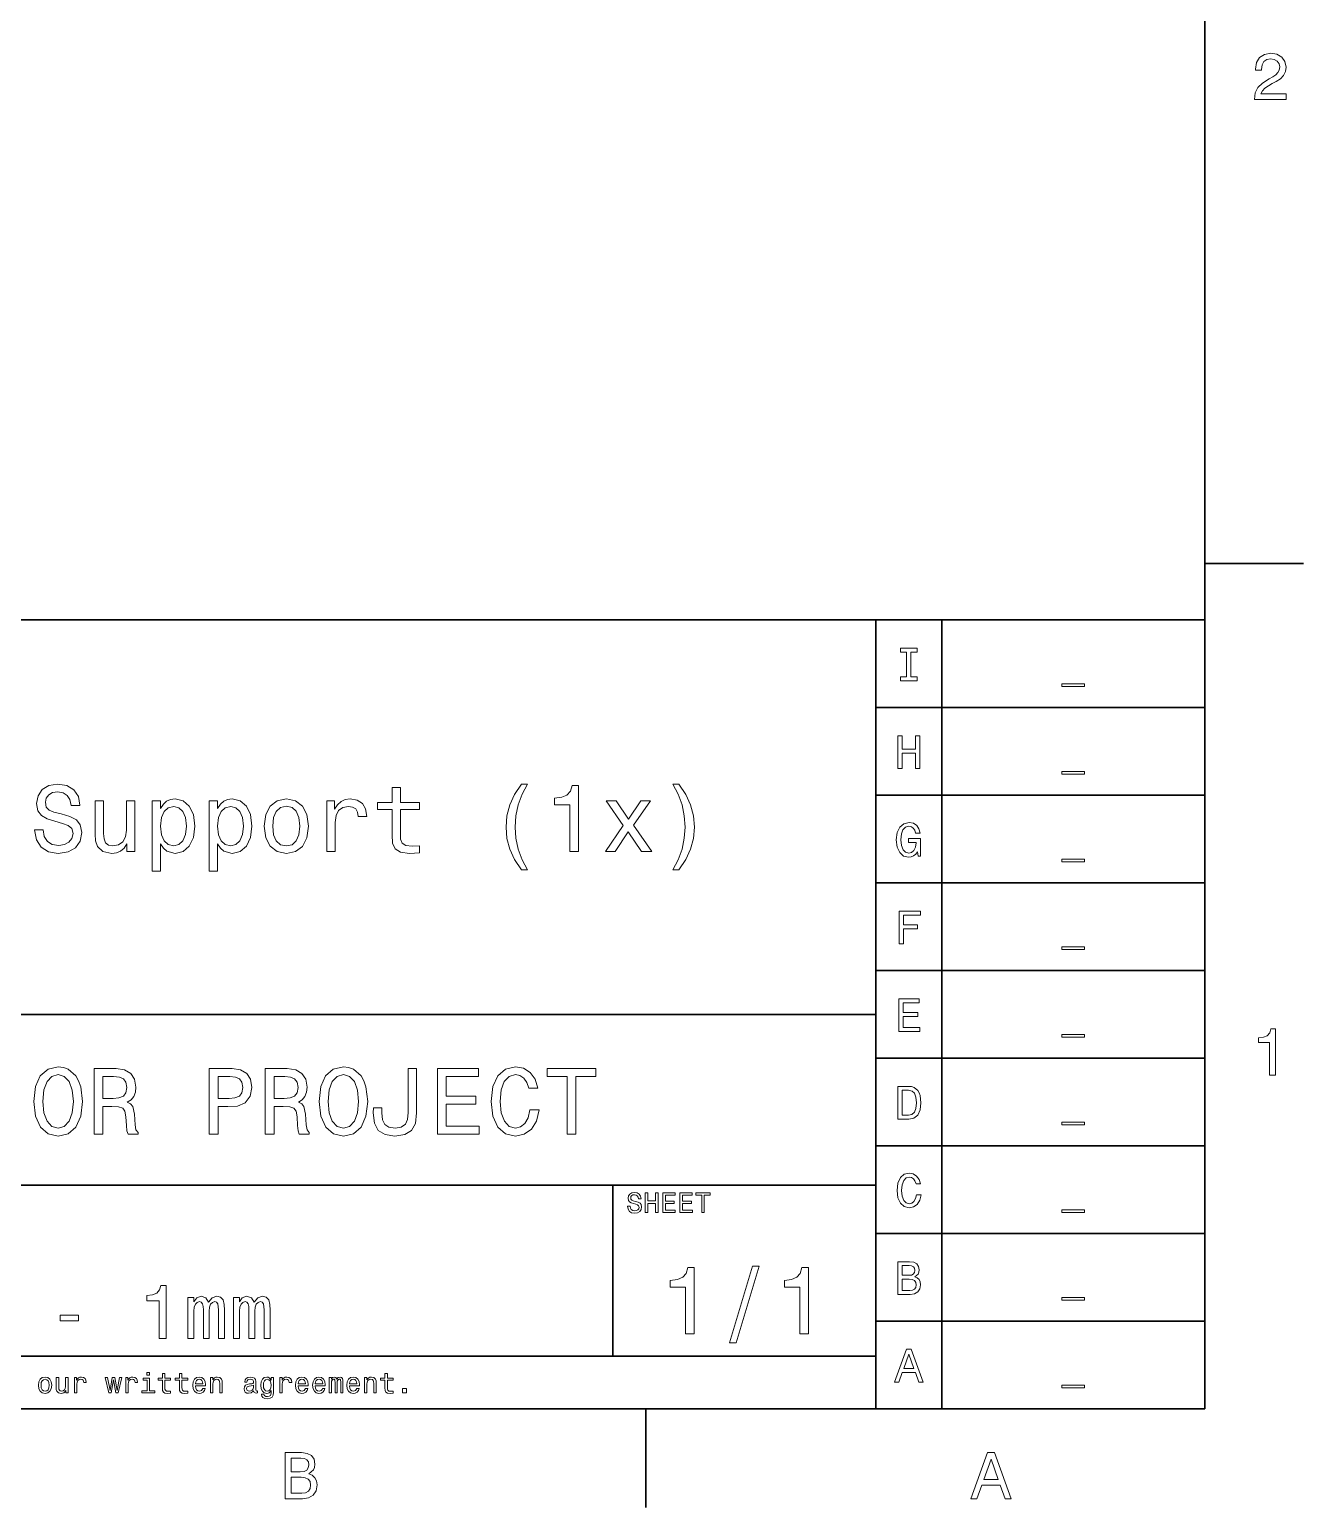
# Model space of a CAD drawing. Extents: x 0 to 420, y 0 to 297.
# Drawn here: x 320.7 to 417.5, y 2.5 to 114.9 of the extents above; entities that cross this region are included whole.
import ezdxf

# ---------------------------------------------------------------- set-up
doc = ezdxf.new("R2010")
doc.units = 0

msp = doc.modelspace()

# ---------------------------------------------------------------- linework, layer by layer
at = {"color": 7, "lineweight": 35}
for p, q in [((410, 10), (410, 287)), ((220, 70), (410, 70)), ((385, 10), (385, 70)), ((390, 10), (390, 70)), ((410, 70), (410, 10)), ((385, 63.333332), (410, 63.333332)), ((385, 56.666668), (410, 56.666668)), ((385, 50), (410, 50)), ((385, 43.333332), (410, 43.333332)), ((220, 40), (385, 40)), ((385, 36.666668), (410, 36.666668)), ((385, 30), (410, 30)), ((220, 27), (385, 27)), ((385, 23.333334), (410, 23.333334)), ((385, 16.666666), (410, 16.666666)), ((220, 14), (385, 14)), ((10, 10), (410, 10)), ((220, 10), (410, 10))]:
    msp.add_line(p, q, dxfattribs=at)
at = {"color": 7, "lineweight": 35, "ltscale": 0.1875}
for p, q in [((410, 74.300003), (417.5, 74.300003)), ((367.5, 10), (367.5, 2.5))]:
    msp.add_line(p, q, dxfattribs=at)
at = {"color": 7, "lineweight": 35, "ltscale": 0.325}
msp.add_line((365, 14), (365, 27), dxfattribs=at)
at = {"color": 7, "lineweight": 13}
for points in [[(413.76947, 109.566788), (416.175079, 109.566788), (416.175079, 110.000504), (414.273773, 110.000504), (414.3797, 110.237534), (414.561249, 110.434219), (415.121033, 110.79229), (415.418579, 110.943588), (415.751434, 111.160446), (415.988464, 111.412613), (416.124634, 111.710159), (416.175079, 112.048058), (416.089355, 112.471687), (415.852325, 112.804543), (415.489197, 113.016357), (415.020172, 113.092003), (414.536041, 113.006271), (414.167877, 112.769234), (413.930847, 112.390999), (413.850159, 111.891716), (413.850159, 111.821114), (414.309082, 111.821114), (414.309082, 111.861458), (414.354462, 112.204399), (414.490631, 112.456558), (414.707489, 112.617943), (414.994965, 112.673416), (415.287476, 112.622986), (415.504333, 112.496902), (415.645538, 112.300217), (415.695984, 112.053101), (415.660675, 111.821114), (415.56485, 111.624428), (415.403473, 111.452957), (415.181549, 111.301659), (414.884003, 111.140274), (414.389771, 110.827591), (414.041779, 110.494743), (413.835022, 110.091286), (413.76947, 109.581917)], [(387.33429, 65.659821), (386.873199, 65.659821), (386.873199, 65.357224), (388.126801, 65.357224), (388.126801, 65.659821), (387.66571, 65.659821), (387.66571, 67.554626), (388.126801, 67.554626), (388.126801, 67.857224), (386.873199, 67.857224), (386.873199, 67.554626), (387.33429, 67.554626)], [(399.132568, 65.140724), (399.132568, 64.938995), (400.867432, 64.938995), (400.867432, 65.140724)], [(386.664276, 58.690563), (386.999298, 58.690563), (386.999298, 59.864914), (388.000732, 59.864914), (388.000732, 58.690563), (388.332123, 58.690563), (388.332123, 61.190563), (388.000732, 61.190563), (388.000732, 60.171112), (386.999298, 60.171112), (386.999298, 61.190563), (386.664276, 61.190563)], [(399.132568, 58.474064), (399.132568, 58.272335), (400.867432, 58.272335), (400.867432, 58.474064)], [(321.693085, 54.030979), (321.037476, 54.030979), (321.18158, 53.267288), (321.541809, 52.70533), (322.096558, 52.366714), (322.845825, 52.244236), (323.587921, 52.359509), (324.14267, 52.67651), (324.495697, 53.17363), (324.625366, 53.82925), (324.517303, 54.420029), (324.214722, 54.801872), (323.724792, 55.054031), (323.069183, 55.241352), (322.507202, 55.378242), (322.139771, 55.536743), (321.930847, 55.767288), (321.865997, 56.127522), (321.930847, 56.451729), (322.118164, 56.696686), (322.406342, 56.862389), (322.802612, 56.920029), (323.206055, 56.84798), (323.523071, 56.653458), (323.731995, 56.32925), (323.832855, 55.889767), (324.488495, 55.889767), (324.488495, 55.904179), (324.373199, 56.581409), (324.034607, 57.085732), (323.501465, 57.402737), (322.781006, 57.510807), (322.132568, 57.402737), (321.628265, 57.100143), (321.304047, 56.631844), (321.188782, 56.026657), (321.28244, 55.486309), (321.556213, 55.118874), (321.988495, 54.873917), (322.579254, 54.6866), (323.162842, 54.520893), (323.602325, 54.362389), (323.868896, 54.131844), (323.962555, 53.757202), (323.876099, 53.375359), (323.65274, 53.087173), (323.314148, 52.907059), (322.874664, 52.849422), (322.384735, 52.928673), (322.010101, 53.159222), (321.772339, 53.533859)], [(358.054779, 50.990631), (358.508667, 50.990631), (358.097992, 51.754322), (357.809814, 52.554031), (357.6297, 53.396973), (357.572052, 54.247116), (357.6297, 55.09726), (357.809814, 55.932995), (358.097992, 56.739914), (358.508667, 57.503601), (358.054779, 57.503601), (357.528839, 56.711094), (357.161407, 55.925793), (356.945251, 55.104465), (356.880432, 54.247116), (356.945251, 53.382565), (357.161407, 52.568443), (357.528839, 51.783138)], [(361.736328, 52.381123), (362.391937, 52.381123), (362.391937, 57.417145), (361.902039, 57.417145), (361.772339, 56.977665), (361.51297, 56.682274), (361.11673, 56.509365), (360.569183, 56.451729), (360.569183, 55.940201), (361.736328, 55.940201)], [(370.021606, 50.990631), (370.540344, 51.783138), (370.907776, 52.568443), (371.123932, 53.382565), (371.195984, 54.247116), (371.123932, 55.104465), (370.907776, 55.925793), (370.540344, 56.711094), (370.021606, 57.503601), (369.567749, 57.503601), (369.971191, 56.739914), (370.259369, 55.932995), (370.432281, 55.09726), (370.497131, 54.247116), (370.432281, 53.396973), (370.259369, 52.554031), (369.963989, 51.754322), (369.567749, 50.990631)], [(328.659973, 56.25), (328.02594, 56.25), (328.02594, 54.016571), (327.953918, 53.497837), (327.744965, 53.123196), (327.420776, 52.892651), (326.995697, 52.820602), (326.657074, 52.878242), (326.440948, 53.051151), (326.318451, 53.346542), (326.289642, 53.764408), (326.289642, 56.25), (325.65564, 56.25), (325.65564, 53.706772), (325.677246, 53.195244), (325.814148, 52.770172), (326.231995, 52.381123), (326.902039, 52.244236), (327.262268, 52.294666), (327.572052, 52.424351), (327.838623, 52.647694), (328.054779, 52.971901), (328.054779, 52.381123), (328.659973, 52.381123)], [(330.612396, 55.652016), (330.612396, 56.25), (329.978394, 56.25), (329.978394, 50.882565), (330.612396, 50.882565), (330.612396, 52.971901), (330.835754, 52.633286), (331.087921, 52.409943), (331.721924, 52.244236), (332.327118, 52.381123), (332.802612, 52.791786), (333.112396, 53.440201), (333.227692, 54.319164), (333.112396, 55.190922), (332.802612, 55.839336), (332.327118, 56.242794), (331.721924, 56.386887), (331.376099, 56.343658), (331.080719, 56.206772), (330.828552, 55.976223)], [(334.949585, 55.652016), (334.949585, 56.25), (334.315582, 56.25), (334.315582, 50.882565), (334.949585, 50.882565), (334.949585, 52.971901), (335.172913, 52.633286), (335.425079, 52.409943), (336.059082, 52.244236), (336.664276, 52.381123), (337.139771, 52.791786), (337.449585, 53.440201), (337.56485, 54.319164), (337.449585, 55.190922), (337.139771, 55.839336), (336.664276, 56.242794), (336.059082, 56.386887), (335.713287, 56.343658), (335.417877, 56.206772), (335.16571, 55.976223)], [(338.501465, 54.311958), (338.61673, 53.432995), (338.948151, 52.78458), (339.474091, 52.381123), (340.180145, 52.244236), (340.878967, 52.381123), (341.404907, 52.777374), (341.736328, 53.425793), (341.858826, 54.311958), (341.736328, 55.190922), (341.404907, 55.846542), (340.878967, 56.242794), (340.180145, 56.386887), (339.474091, 56.242794), (338.948151, 55.839336), (338.61673, 55.190922)], [(343.263702, 52.381123), (343.897705, 52.381123), (343.897705, 54.592937), (343.962555, 55.12608), (344.157074, 55.507923), (344.474091, 55.738472), (344.89917, 55.817722), (345.216156, 55.767288), (345.453918, 55.623199), (345.598022, 55.378242), (345.648438, 55.046829), (346.289642, 55.046829), (346.203186, 55.630402), (345.965454, 56.048271), (345.569183, 56.30043), (345.028839, 56.386887), (344.661407, 56.32925), (344.344391, 56.185158), (344.063416, 55.940201), (343.840088, 55.608788), (343.840088, 56.25), (343.263702, 56.25)], [(348.213257, 55.579971), (348.213257, 53.64193), (348.2565, 53.015129), (348.458221, 52.582851), (348.861694, 52.330688), (349.546143, 52.244236), (350.29541, 52.280258), (350.29541, 52.827808), (349.747864, 52.78458), (349.250732, 52.842216), (348.984161, 53.022331), (348.868896, 53.324928), (348.84729, 53.75), (348.84729, 55.579971), (350.29541, 55.579971), (350.29541, 56.120316), (348.84729, 56.120316), (348.84729, 57.251438), (348.213257, 57.251438), (348.213257, 56.120316), (347.118164, 56.120316), (347.118164, 55.579971)], [(365.172913, 52.381123), (366.167175, 53.886887), (367.190216, 52.381123), (367.953918, 52.381123), (366.570618, 54.376801), (367.874634, 56.25), (367.139771, 56.25), (366.195984, 54.8451), (365.252167, 56.25), (364.502899, 56.25), (365.785309, 54.369595), (364.430847, 52.381123)], [(331.613861, 52.8134), (331.188782, 52.907059), (330.878967, 53.195244), (330.684448, 53.663544), (330.619629, 54.319164), (330.684448, 54.967579), (330.878967, 55.435879), (331.188782, 55.716858), (331.613861, 55.817722), (332.002899, 55.716858), (332.312683, 55.428673), (332.507233, 54.960373), (332.579254, 54.319164), (332.507233, 53.67075), (332.312683, 53.195244), (332.002899, 52.907059)], [(335.951019, 52.8134), (335.52594, 52.907059), (335.216156, 53.195244), (335.021637, 53.663544), (334.956787, 54.319164), (335.021637, 54.967579), (335.216156, 55.435879), (335.52594, 55.716858), (335.951019, 55.817722), (336.340088, 55.716858), (336.649872, 55.428673), (336.844391, 54.960373), (336.916443, 54.319164), (336.844391, 53.67075), (336.649872, 53.195244), (336.340088, 52.907059)], [(339.149872, 54.319164), (339.214722, 54.967579), (339.416443, 55.435879), (339.740662, 55.72406), (340.180145, 55.824928), (340.612427, 55.72406), (340.936615, 55.443081), (341.138336, 54.967579), (341.210388, 54.319164), (341.138336, 53.663544), (340.936615, 53.188038), (340.612427, 52.899853), (340.180145, 52.806194), (339.740662, 52.899853), (339.416443, 53.188038), (339.214722, 53.663544)], [(388.159241, 52.35891), (388.220459, 52.023895), (388.400574, 52.023895), (388.400574, 53.37476), (387.489197, 53.37476), (387.489197, 53.068565), (388.051147, 53.068565), (388.051147, 53.046951), (388.007935, 52.715538), (387.89267, 52.470581), (387.716156, 52.315681), (387.496399, 52.265251), (387.251434, 52.33009), (387.060516, 52.524616), (386.938049, 52.845222), (386.894806, 53.284702), (386.934448, 53.720581), (387.056915, 54.041187), (387.251434, 54.23571), (387.514404, 54.304153), (387.694519, 54.268131), (387.842224, 54.167267), (387.950287, 53.997959), (388.011536, 53.771015), (388.368164, 53.771015), (388.274506, 54.116837), (388.097992, 54.376202), (387.849426, 54.534702), (387.536041, 54.592339), (387.125366, 54.502281), (386.815552, 54.239311), (386.617432, 53.825047), (386.548981, 53.273895), (386.617432, 52.719139), (386.815552, 52.304874), (387.107361, 52.041908), (387.474792, 51.955452), (387.680115, 51.984268), (387.863831, 52.056316), (388.022339, 52.182396)], [(399.132568, 51.807396), (399.132568, 51.605667), (400.867432, 51.605667), (400.867432, 51.807396)], [(386.761536, 45.357231), (387.096558, 45.357231), (387.096558, 46.506367), (388.148407, 46.506367), (388.148407, 46.805359), (387.096558, 46.805359), (387.096558, 47.554638), (388.389771, 47.554638), (388.389771, 47.857231), (386.761536, 47.857231)], [(399.132568, 45.140732), (399.132568, 44.939003), (400.867432, 44.939003), (400.867432, 45.140732)], [(386.74353, 38.690563), (388.328522, 38.690563), (388.328522, 38.993156), (387.074921, 38.993156), (387.074921, 39.839699), (388.19165, 39.839699), (388.19165, 40.138691), (387.074921, 40.138691), (387.074921, 40.88797), (388.299713, 40.88797), (388.299713, 41.190563), (386.74353, 41.190563)], [(399.132568, 38.474064), (399.132568, 38.272335), (400.867432, 38.272335), (400.867432, 38.474064)], [(414.909241, 35.366787), (415.368164, 35.366787), (415.368164, 38.892002), (415.025208, 38.892002), (414.934448, 38.584366), (414.752899, 38.377594), (414.475525, 38.256557), (414.092224, 38.216209), (414.092224, 37.858143), (414.909241, 37.858143)], [(320.979828, 33.381126), (321.109528, 32.257206), (321.484161, 31.428675), (322.067719, 30.917147), (322.831421, 30.744236), (323.587891, 30.917147), (324.17868, 31.428675), (324.546112, 32.257206), (324.683014, 33.381126), (324.546112, 34.497841), (324.387604, 34.951729), (324.17868, 35.32637), (323.587891, 35.837898), (323.227661, 35.967579), (322.831421, 36.018013), (322.060516, 35.837898), (321.476959, 35.333572), (321.109528, 34.505043)], [(342.66571, 33.381126), (342.79541, 32.257206), (343.170044, 31.428675), (343.753601, 30.917147), (344.517303, 30.744236), (345.273804, 30.917147), (345.864563, 31.428675), (346.231995, 32.257206), (346.368896, 33.381126), (346.231995, 34.497841), (346.073486, 34.951729), (345.864563, 35.32637), (345.273804, 35.837898), (344.913574, 35.967579), (344.517303, 36.018013), (343.746399, 35.837898), (343.162842, 35.333572), (342.79541, 34.505043)], [(358.695984, 32.739914), (358.55188, 32.134727), (358.314148, 31.70245), (357.982727, 31.435879), (357.593689, 31.349424), (357.125366, 31.479107), (356.757935, 31.868156), (356.513, 32.502163), (356.433716, 33.381126), (356.513, 34.252884), (356.750732, 34.894093), (357.118164, 35.283142), (357.593689, 35.420029), (357.939514, 35.347984), (358.234894, 35.146255), (358.465424, 34.822048), (358.623932, 34.375362), (359.30838, 34.375362), (359.092224, 35.059799), (358.71759, 35.578529), (358.206055, 35.902737), (357.593689, 36.018013), (356.829987, 35.837898), (356.246399, 35.333572), (355.871765, 34.505043), (355.742096, 33.381126), (355.871765, 32.257206), (356.246399, 31.428675), (356.829987, 30.917147), (357.593689, 30.744236), (358.263702, 30.881124), (358.804047, 31.262968), (359.185883, 31.889771), (359.387634, 32.739914)], [(321.671478, 33.381126), (321.750732, 34.252884), (321.988464, 34.894093), (322.355927, 35.283142), (322.831421, 35.420029), (323.299713, 35.283142), (323.667145, 34.886887), (323.904907, 34.245678), (323.991364, 33.381126), (323.904907, 32.509365), (323.667145, 31.868156), (323.299713, 31.479107), (322.831421, 31.349424), (322.355927, 31.479107), (321.988464, 31.868156), (321.750732, 32.502163)], [(325.561951, 30.881124), (326.231995, 30.881124), (326.231995, 32.992077), (326.916443, 32.992077), (327.420746, 32.970463), (327.737762, 32.869598), (327.910675, 32.631844), (327.982727, 32.206772), (328.018738, 31.558357), (328.061951, 31.133286), (328.148438, 30.881124), (328.904907, 30.881124), (328.904907, 31.018013), (328.739197, 31.219742), (328.68158, 31.594381), (328.631134, 32.401299), (328.508667, 32.999279), (328.342957, 33.1866), (328.083588, 33.323486), (328.371765, 33.503601), (328.573486, 33.755764), (328.703186, 34.072765), (328.746399, 34.454613), (328.645538, 35.059799), (328.357361, 35.513687), (327.881836, 35.787464), (327.233429, 35.881126), (325.561951, 35.881126)], [(327.046112, 35.268734), (327.485596, 35.225506), (327.79541, 35.088615), (327.989929, 34.836456), (328.054749, 34.440201), (327.982727, 34.022335), (327.788208, 33.770172), (327.456787, 33.640491), (327.002899, 33.604469), (326.231995, 33.604469), (326.231995, 35.268734)], [(334.322784, 30.881124), (334.985596, 30.881124), (334.985596, 32.992077), (335.720459, 32.992077), (336.462555, 33.028099), (337.053314, 33.280258), (337.435181, 33.770172), (337.56485, 34.440201), (337.463989, 35.059799), (337.175812, 35.513687), (336.700287, 35.787464), (336.05188, 35.881126), (334.322784, 35.881126)], [(335.871765, 35.268734), (336.304047, 35.225506), (336.621033, 35.088615), (336.80838, 34.836456), (336.873199, 34.440201), (336.801147, 34.022335), (336.606628, 33.770172), (336.275238, 33.640491), (335.82135, 33.604469), (334.985596, 33.604469), (334.985596, 35.268734)], [(338.573486, 30.881124), (339.24353, 30.881124), (339.24353, 32.992077), (339.927979, 32.992077), (340.432281, 32.970463), (340.749298, 32.869598), (340.922211, 32.631844), (340.994263, 32.206772), (341.030273, 31.558357), (341.073486, 31.133286), (341.159943, 30.881124), (341.916443, 30.881124), (341.916443, 31.018013), (341.750732, 31.219742), (341.693085, 31.594381), (341.64267, 32.401299), (341.520172, 32.999279), (341.354492, 33.1866), (341.095123, 33.323486), (341.383301, 33.503601), (341.585022, 33.755764), (341.714722, 34.072765), (341.757935, 34.454613), (341.657074, 35.059799), (341.368896, 35.513687), (340.893372, 35.787464), (340.244965, 35.881126), (338.573486, 35.881126)], [(340.057648, 35.268734), (340.497131, 35.225506), (340.806915, 35.088615), (341.001465, 34.836456), (341.066284, 34.440201), (340.994263, 34.022335), (340.799713, 33.770172), (340.468323, 33.640491), (340.014404, 33.604469), (339.24353, 33.604469), (339.24353, 35.268734)], [(343.357361, 33.381126), (343.436615, 34.252884), (343.674377, 34.894093), (344.041809, 35.283142), (344.517303, 35.420029), (344.985596, 35.283142), (345.353027, 34.886887), (345.59079, 34.245678), (345.677246, 33.381126), (345.59079, 32.509365), (345.353027, 31.868156), (344.985596, 31.479107), (344.517303, 31.349424), (344.041809, 31.479107), (343.674377, 31.868156), (343.436615, 32.502163)], [(349.430847, 32.538185), (349.380432, 32.005043), (349.229126, 31.637609), (348.919312, 31.414267), (348.443817, 31.349424), (347.975525, 31.414267), (347.66571, 31.623199), (347.485596, 31.990635), (347.435181, 32.523777), (347.449585, 32.884007), (346.801178, 32.884007), (346.786743, 32.516571), (346.87323, 31.71686), (347.16861, 31.162104), (347.680115, 30.852306), (348.436615, 30.744236), (349.185883, 30.852306), (349.697418, 31.162104), (349.992798, 31.709654), (350.086487, 32.509365), (350.086487, 35.881126), (349.430847, 35.881126)], [(351.67868, 30.881124), (354.848724, 30.881124), (354.848724, 31.486311), (352.341522, 31.486311), (352.341522, 33.179394), (354.574951, 33.179394), (354.574951, 33.777378), (352.341522, 33.777378), (352.341522, 35.275936), (354.791077, 35.275936), (354.791077, 35.881126), (351.67868, 35.881126)], [(361.534607, 30.881124), (362.197418, 30.881124), (362.197418, 35.275936), (363.710388, 35.275936), (363.710388, 35.881126), (360.014404, 35.881126), (360.014404, 35.275936), (361.534607, 35.275936)], [(387.496399, 34.523895), (386.664276, 34.523895), (386.664276, 32.023895), (387.496399, 32.023895), (387.889038, 32.103146), (388.180847, 32.344501), (388.360962, 32.737152), (388.425812, 33.273895), (388.368164, 33.821445), (388.296112, 34.037582), (388.195251, 34.210495), (387.903473, 34.444645), (387.712555, 34.502281)], [(387.471191, 34.224903), (387.744965, 34.170868), (387.932281, 34.005165), (388.043945, 33.709774), (388.079987, 33.273895), (388.040344, 32.852425), (387.92868, 32.557037), (387.737762, 32.380524), (387.471191, 32.322887), (386.999298, 32.322887), (386.999298, 34.224903)], [(399.132568, 31.807396), (399.132568, 31.605667), (400.867432, 31.605667), (400.867432, 31.807396)], [(388.083588, 26.286623), (388.011536, 25.984028), (387.89267, 25.767891), (387.726959, 25.634605), (387.53244, 25.591377), (387.298279, 25.656219), (387.114563, 25.850742), (386.992065, 26.167746), (386.952454, 26.607227), (386.992065, 27.043106), (387.110962, 27.363712), (387.294678, 27.558235), (387.53244, 27.62668), (387.705322, 27.590656), (387.853027, 27.489792), (387.968292, 27.327688), (388.047546, 27.104345), (388.389771, 27.104345), (388.281708, 27.446564), (388.094391, 27.705931), (387.838623, 27.868034), (387.53244, 27.925671), (387.150574, 27.835613), (386.858795, 27.583452), (386.671478, 27.169188), (386.606628, 26.607227), (386.671478, 26.045267), (386.858795, 25.631002), (387.150574, 25.375238), (387.53244, 25.288784), (387.867432, 25.357227), (388.137604, 25.548149), (388.328522, 25.861549), (388.429413, 26.286623)], [(366.309082, 25.413544), (366.112396, 25.413544), (366.155609, 25.184437), (366.263702, 25.015848), (366.430115, 24.914265), (366.654907, 24.87752), (366.877533, 24.912102), (367.043945, 25.007204), (367.149841, 25.15634), (367.188751, 25.353025), (367.156342, 25.530258), (367.065552, 25.644812), (366.918579, 25.720461), (366.721893, 25.776655), (366.553314, 25.817722), (366.443085, 25.865273), (366.380402, 25.934437), (366.360962, 26.042505), (366.380402, 26.139769), (366.436584, 26.213255), (366.523041, 26.262968), (366.641937, 26.280258), (366.76297, 26.258644), (366.858063, 26.200287), (366.920746, 26.103025), (366.951019, 25.97118), (367.147705, 25.97118), (367.147705, 25.975504), (367.113098, 26.178673), (367.011536, 26.329969), (366.851593, 26.425072), (366.635437, 26.457491), (366.440918, 26.425072), (366.289612, 26.334293), (366.192352, 26.193804), (366.157776, 26.012247), (366.185883, 25.850143), (366.268005, 25.739912), (366.397705, 25.666426), (366.574921, 25.610229), (366.75, 25.560518), (366.881836, 25.512968), (366.961823, 25.443804), (366.989899, 25.331411), (366.963989, 25.216858), (366.896973, 25.130402), (366.79538, 25.076368), (366.663544, 25.059076), (366.516571, 25.082851), (366.404175, 25.152016), (366.332855, 25.264408)], [(367.450287, 24.918587), (367.651306, 24.918587), (367.651306, 25.623198), (368.252167, 25.623198), (368.252167, 24.918587), (368.451019, 24.918587), (368.451019, 26.418587), (368.252167, 26.418587), (368.252167, 25.806915), (367.651306, 25.806915), (367.651306, 26.418587), (367.450287, 26.418587)], [(368.798981, 24.918587), (369.75, 24.918587), (369.75, 25.100143), (368.997833, 25.100143), (368.997833, 25.608068), (369.667877, 25.608068), (369.667877, 25.787462), (368.997833, 25.787462), (368.997833, 26.23703), (369.732697, 26.23703), (369.732697, 26.418587), (368.798981, 26.418587)], [(370.100159, 24.918587), (371.051147, 24.918587), (371.051147, 25.100143), (370.298981, 25.100143), (370.298981, 25.608068), (370.969025, 25.608068), (370.969025, 25.787462), (370.298981, 25.787462), (370.298981, 26.23703), (371.033875, 26.23703), (371.033875, 26.418587), (370.100159, 26.418587)], [(371.755768, 24.918587), (371.95462, 24.918587), (371.95462, 26.23703), (372.408508, 26.23703), (372.408508, 26.418587), (371.299713, 26.418587), (371.299713, 26.23703), (371.755768, 26.23703)], [(399.132568, 25.14073), (399.132568, 24.939001), (400.867432, 24.939001), (400.867432, 25.14073)], [(370.533142, 15.700288), (371.188751, 15.700288), (371.188751, 20.736311), (370.698853, 20.736311), (370.569153, 20.296829), (370.309784, 20.00144), (369.913544, 19.828529), (369.365997, 19.770893), (369.365997, 19.259365), (370.533142, 19.259365)], [(373.876068, 15.030259), (374.373199, 15.030259), (376.116699, 20.837175), (375.612396, 20.837175)], [(379.207489, 15.700288), (379.863098, 15.700288), (379.863098, 20.736311), (379.373199, 20.736311), (379.2435, 20.296829), (378.984131, 20.00144), (378.587891, 19.828529), (378.040344, 19.770893), (378.040344, 19.259365), (379.207489, 19.259365)], [(387.950287, 20.041426), (388.202454, 20.250359), (388.267303, 20.39085), (388.28891, 20.563761), (388.242065, 20.833933), (388.101593, 21.028458), (387.874634, 21.147333), (387.557648, 21.190561), (386.667877, 21.190561), (386.667877, 18.690561), (387.608063, 18.690561), (387.943085, 18.740993), (388.19165, 18.888687), (388.346558, 19.122837), (388.400574, 19.43984), (388.368164, 19.652376), (388.281708, 19.82889), (388.141205, 19.958572)], [(387.489197, 20.153097), (386.999298, 20.153097), (386.999298, 20.891569), (387.518005, 20.891569), (387.712555, 20.869957), (387.849426, 20.805115), (387.932281, 20.693443), (387.96109, 20.527737), (387.92868, 20.36203), (387.842224, 20.246758), (387.694519, 20.174711)], [(330.510101, 15.36023), (331.034576, 15.36023), (331.034576, 19.38905), (330.642639, 19.38905), (330.53891, 19.037464), (330.331421, 18.801153), (330.014404, 18.662825), (329.576385, 18.616714), (329.576385, 18.207493), (330.510101, 18.207493)], [(387.568451, 18.989553), (386.999298, 18.989553), (386.999298, 19.850504), (387.536041, 19.850504), (387.76297, 19.825287), (387.925079, 19.74964), (388.022339, 19.619957), (388.054749, 19.432636), (388.022339, 19.234509), (387.932281, 19.097622), (387.780975, 19.014769)], [(332.688782, 15.36023), (333.15564, 15.36023), (333.15564, 17.429394), (333.184448, 17.740633), (333.270905, 17.965418), (333.403473, 18.097982), (333.576385, 18.149857), (333.714691, 18.103746), (333.806915, 17.988472), (333.853027, 17.792507), (333.870331, 17.533142), (333.870331, 15.36023), (334.30835, 15.36023), (334.30835, 17.429394), (334.337189, 17.734871), (334.423645, 17.959654), (334.561951, 18.097982), (334.734863, 18.149857), (334.873199, 18.103746), (334.965424, 17.988472), (335.023071, 17.533142), (335.023071, 15.36023), (335.489929, 15.36023), (335.489929, 17.498558), (335.46109, 17.942364), (335.368896, 18.282421), (335.184448, 18.489914), (334.884735, 18.564842), (334.533142, 18.449568), (334.262268, 18.115273), (334.049011, 18.443804), (333.69165, 18.564842), (333.363129, 18.449568), (333.138336, 18.126801), (333.138336, 18.455332), (332.688782, 18.455332)], [(336.158508, 15.36023), (336.625366, 15.36023), (336.625366, 17.429394), (336.654175, 17.740633), (336.740631, 17.965418), (336.873199, 18.097982), (337.046112, 18.149857), (337.184448, 18.103746), (337.276672, 17.988472), (337.322784, 17.792507), (337.340057, 17.533142), (337.340057, 15.36023), (337.778107, 15.36023), (337.778107, 17.429394), (337.806915, 17.734871), (337.893372, 17.959654), (338.031708, 18.097982), (338.20462, 18.149857), (338.342957, 18.103746), (338.435181, 17.988472), (338.492798, 17.533142), (338.492798, 15.36023), (338.959656, 15.36023), (338.959656, 17.498558), (338.930847, 17.942364), (338.838623, 18.282421), (338.654175, 18.489914), (338.354462, 18.564842), (338.002899, 18.449568), (337.731995, 18.115273), (337.518738, 18.443804), (337.161377, 18.564842), (336.832855, 18.449568), (336.608093, 18.126801), (336.608093, 18.455332), (336.158508, 18.455332)], [(399.132568, 18.474064), (399.132568, 18.272335), (400.867432, 18.272335), (400.867432, 18.474064)], [(322.976959, 16.680115), (324.371765, 16.680115), (324.371765, 17.135447), (322.976959, 17.135447)], [(386.404907, 12.023895), (386.736328, 12.023895), (386.999298, 12.758765), (387.997131, 12.758765), (388.260101, 12.023895), (388.598694, 12.023895), (387.683716, 14.527497), (387.316284, 14.527497)], [(387.114563, 13.064961), (387.5, 14.167267), (387.885437, 13.064961)], [(321.335754, 11.793588), (321.370361, 11.5299), (321.469788, 11.335375), (321.627563, 11.214337), (321.839355, 11.173271), (322.049011, 11.214337), (322.206818, 11.333214), (322.306213, 11.527738), (322.342987, 11.793588), (322.306213, 12.057277), (322.206818, 12.253963), (322.049011, 12.372839), (321.839355, 12.416066), (321.627563, 12.372839), (321.469788, 12.251801), (321.370361, 12.057277)], [(323.587952, 12.375), (323.397736, 12.375), (323.397736, 11.704971), (323.376129, 11.549352), (323.313446, 11.43696), (323.216187, 11.367796), (323.088654, 11.346182), (322.987061, 11.363473), (322.922241, 11.415346), (322.885498, 11.503963), (322.876831, 11.629323), (322.876831, 12.375), (322.686646, 12.375), (322.686646, 11.612032), (322.693115, 11.458573), (322.734192, 11.331052), (322.859558, 11.214337), (323.060547, 11.173271), (323.16864, 11.188401), (323.261566, 11.227305), (323.341553, 11.294309), (323.406372, 11.391571), (323.406372, 11.214337), (323.587952, 11.214337)], [(324.065613, 11.214337), (324.255798, 11.214337), (324.255798, 11.877882), (324.275269, 12.037825), (324.333618, 12.152378), (324.428711, 12.221542), (324.556244, 12.245317), (324.651337, 12.230187), (324.722656, 12.18696), (324.7659, 12.113473), (324.781006, 12.01405), (324.973389, 12.01405), (324.947449, 12.189121), (324.876129, 12.314482), (324.757263, 12.39013), (324.595154, 12.416066), (324.484924, 12.398775), (324.389801, 12.355548), (324.305511, 12.282061), (324.238525, 12.182637), (324.238525, 12.375), (324.065613, 12.375)], [(326.871094, 11.214337), (327.044006, 12.199928), (327.216919, 11.214337), (327.398468, 11.214337), (327.683777, 12.375), (327.500061, 12.375), (327.307678, 11.389409), (327.136932, 12.375), (326.948883, 12.375), (326.778137, 11.389409), (326.585785, 12.375), (326.404236, 12.375), (326.689514, 11.214337)], [(327.969055, 11.214337), (328.159271, 11.214337), (328.159271, 11.877882), (328.178711, 12.037825), (328.237091, 12.152378), (328.332184, 12.221542), (328.459717, 12.245317), (328.55481, 12.230187), (328.626129, 12.18696), (328.669373, 12.113473), (328.684479, 12.01405), (328.876831, 12.01405), (328.850922, 12.189121), (328.779602, 12.314482), (328.660706, 12.39013), (328.498596, 12.416066), (328.388367, 12.398775), (328.293274, 12.355548), (328.208984, 12.282061), (328.141968, 12.182637), (328.141968, 12.375), (327.969055, 12.375)], [(329.786804, 12.766211), (329.585785, 12.766211), (329.585785, 12.550073), (329.786804, 12.550073)], [(330.755096, 12.173991), (330.755096, 11.59258), (330.768066, 11.404539), (330.828583, 11.274856), (330.949615, 11.199207), (331.154968, 11.173271), (331.37973, 11.184078), (331.37973, 11.348343), (331.215454, 11.335375), (331.066345, 11.352666), (330.986359, 11.4067), (330.951782, 11.497478), (330.945313, 11.625), (330.945313, 12.173991), (331.37973, 12.173991), (331.37973, 12.336096), (330.945313, 12.336096), (330.945313, 12.675432), (330.755096, 12.675432), (330.755096, 12.336096), (330.426575, 12.336096), (330.426575, 12.173991)], [(332.056244, 12.173991), (332.056244, 11.59258), (332.069214, 11.404539), (332.12973, 11.274856), (332.250793, 11.199207), (332.456116, 11.173271), (332.680908, 11.184078), (332.680908, 11.348343), (332.516632, 11.335375), (332.367493, 11.352666), (332.287537, 11.4067), (332.25293, 11.497478), (332.24646, 11.625), (332.24646, 12.173991), (332.680908, 12.173991), (332.680908, 12.336096), (332.24646, 12.336096), (332.24646, 12.675432), (332.056244, 12.675432), (332.056244, 12.336096), (331.727722, 12.336096), (331.727722, 12.173991)], [(333.268799, 11.739553), (334.029602, 11.739553), (334.031769, 11.82817), (333.997192, 12.076729), (333.902069, 12.262609), (333.750793, 12.375), (333.549774, 12.416066), (333.353088, 12.372839), (333.201782, 12.251801), (333.104523, 12.055116), (333.069946, 11.79575), (333.102356, 11.5299), (333.199615, 11.335375), (333.348755, 11.214337), (333.543274, 11.173271), (333.711884, 11.201369), (333.85022, 11.274856), (333.951782, 11.391571), (334.010132, 11.547191), (333.822113, 11.547191), (333.783203, 11.460735), (333.72699, 11.395893), (333.567078, 11.34402), (333.443848, 11.367796), (333.350922, 11.443444), (333.290405, 11.566643), (333.268799, 11.733069)], [(334.403503, 11.214337), (334.593719, 11.214337), (334.593719, 11.884366), (334.613159, 12.037825), (334.675842, 12.150216), (334.773132, 12.21938), (334.902802, 12.245317), (335.006531, 12.223703), (335.071381, 12.165346), (335.103821, 12.068084), (335.114624, 11.938401), (335.114624, 11.214337), (335.30481, 11.214337), (335.30481, 11.977305), (335.296173, 12.130764), (335.257263, 12.258286), (335.129761, 12.375), (334.930908, 12.416066), (334.820679, 12.400937), (334.727722, 12.359871), (334.647766, 12.290707), (334.585083, 12.197767), (334.585083, 12.375), (334.403503, 12.375)], [(337.695313, 11.365634), (337.695313, 11.35915), (337.706116, 11.285663), (337.738525, 11.233789), (337.874695, 11.192723), (337.980621, 11.210014), (337.980621, 11.356989), (337.935242, 11.350505), (337.874695, 11.378602), (337.863892, 11.465057), (337.863892, 12.065923), (337.837952, 12.21938), (337.762329, 12.32745), (337.630463, 12.392291), (337.44458, 12.416066), (337.263031, 12.39013), (337.129028, 12.316643), (337.044739, 12.202089), (337.016632, 12.050793), (337.016632, 12.037825), (337.187378, 12.037825), (337.202515, 12.128603), (337.250061, 12.193444), (337.327881, 12.232349), (337.43811, 12.247478), (337.544006, 12.236671), (337.619659, 12.204251), (337.665039, 12.148055), (337.680176, 12.070245), (337.671539, 11.979467), (337.636963, 11.934078), (337.550507, 11.912464), (337.388397, 11.895173), (337.202515, 11.856268), (337.070679, 11.787104), (336.992859, 11.679035), (336.969086, 11.519093), (336.990692, 11.376441), (337.057709, 11.270534), (337.165771, 11.20353), (337.314911, 11.179755), (337.51593, 11.225144)], [(339.210449, 11.266211), (339.210449, 12.375), (339.02887, 12.375), (339.02887, 12.18696), (338.879761, 12.357709), (338.788971, 12.400937), (338.687378, 12.416066), (338.503662, 12.372839), (338.361023, 12.251801), (338.268066, 12.057277), (338.235657, 11.79575), (338.268066, 11.532061), (338.361023, 11.337536), (338.503662, 11.214337), (338.687378, 11.173271), (338.791138, 11.188401), (338.877594, 11.227305), (339.02887, 11.391571), (339.02887, 11.227305), (339.011597, 11.097623), (338.96405, 11.004683), (338.87326, 10.950648), (338.737091, 10.931196), (338.618225, 10.944164), (338.533936, 10.976585), (338.484222, 11.032782), (338.469086, 11.10843), (338.28537, 11.10843), (338.28537, 11.099784), (338.313477, 10.961455), (338.399933, 10.857709), (338.538269, 10.790707), (338.726288, 10.766931), (338.95108, 10.799352), (339.10022, 10.89013), (339.184509, 11.047911)], [(339.679474, 11.214337), (339.869659, 11.214337), (339.869659, 11.877882), (339.889099, 12.037825), (339.947479, 12.152378), (340.042572, 12.221542), (340.170105, 12.245317), (340.265198, 12.230187), (340.336517, 12.18696), (340.379761, 12.113473), (340.394897, 12.01405), (340.58725, 12.01405), (340.56131, 12.189121), (340.48999, 12.314482), (340.371094, 12.39013), (340.208984, 12.416066), (340.098755, 12.398775), (340.003662, 12.355548), (339.919373, 12.282061), (339.852356, 12.182637), (339.852356, 12.375), (339.679474, 12.375)], [(341.075714, 11.739553), (341.836517, 11.739553), (341.838684, 11.82817), (341.804108, 12.076729), (341.709015, 12.262609), (341.557709, 12.375), (341.356689, 12.416066), (341.160004, 12.372839), (341.008728, 12.251801), (340.911438, 12.055116), (340.876862, 11.79575), (340.909302, 11.5299), (341.006561, 11.335375), (341.155701, 11.214337), (341.35022, 11.173271), (341.518799, 11.201369), (341.657135, 11.274856), (341.758728, 11.391571), (341.817078, 11.547191), (341.629028, 11.547191), (341.590118, 11.460735), (341.533936, 11.395893), (341.373993, 11.34402), (341.250793, 11.367796), (341.157837, 11.443444), (341.097351, 11.566643), (341.075714, 11.733069)], [(342.376892, 11.739553), (343.137695, 11.739553), (343.139832, 11.82817), (343.105255, 12.076729), (343.010162, 12.262609), (342.858856, 12.375), (342.657837, 12.416066), (342.461182, 12.372839), (342.309875, 12.251801), (342.212616, 12.055116), (342.17804, 11.79575), (342.210449, 11.5299), (342.307709, 11.335375), (342.456848, 11.214337), (342.651367, 11.173271), (342.819946, 11.201369), (342.958282, 11.274856), (343.059875, 11.391571), (343.118225, 11.547191), (342.930176, 11.547191), (342.891296, 11.460735), (342.835083, 11.395893), (342.67514, 11.34402), (342.551941, 11.367796), (342.459015, 11.443444), (342.398499, 11.566643), (342.376892, 11.733069)], [(343.435974, 11.214337), (343.611023, 11.214337), (343.611023, 11.990274), (343.621826, 12.106989), (343.654236, 12.191282), (343.703979, 12.240994), (343.768799, 12.260447), (343.820679, 12.243155), (343.855255, 12.199928), (343.872559, 12.126441), (343.879028, 12.029179), (343.879028, 11.214337), (344.043304, 11.214337), (344.043304, 11.990274), (344.054108, 12.104827), (344.086548, 12.189121), (344.138397, 12.240994), (344.203247, 12.260447), (344.255127, 12.243155), (344.289703, 12.199928), (344.31131, 12.029179), (344.31131, 11.214337), (344.486389, 11.214337), (344.486389, 12.016211), (344.475586, 12.182637), (344.44101, 12.310159), (344.371826, 12.387968), (344.25946, 12.416066), (344.127594, 12.372839), (344.026001, 12.247478), (343.946045, 12.370678), (343.812042, 12.416066), (343.688843, 12.372839), (343.604553, 12.251801), (343.604553, 12.375), (343.435974, 12.375)], [(344.979187, 11.739553), (345.73999, 11.739553), (345.742157, 11.82817), (345.707581, 12.076729), (345.612488, 12.262609), (345.461182, 12.375), (345.260162, 12.416066), (345.063477, 12.372839), (344.91217, 12.251801), (344.814911, 12.055116), (344.780334, 11.79575), (344.812744, 11.5299), (344.910034, 11.335375), (345.059143, 11.214337), (345.253662, 11.173271), (345.422272, 11.201369), (345.560608, 11.274856), (345.66217, 11.391571), (345.720551, 11.547191), (345.532501, 11.547191), (345.493591, 11.460735), (345.437408, 11.395893), (345.277466, 11.34402), (345.154266, 11.367796), (345.06131, 11.443444), (345.000793, 11.566643), (344.979187, 11.733069)], [(346.113922, 11.214337), (346.304108, 11.214337), (346.304108, 11.884366), (346.323578, 12.037825), (346.38623, 12.150216), (346.483521, 12.21938), (346.61319, 12.245317), (346.716949, 12.223703), (346.781799, 12.165346), (346.814209, 12.068084), (346.825012, 11.938401), (346.825012, 11.214337), (347.015198, 11.214337), (347.015198, 11.977305), (347.006561, 12.130764), (346.967651, 12.258286), (346.840149, 12.375), (346.641296, 12.416066), (346.531067, 12.400937), (346.43811, 12.359871), (346.358154, 12.290707), (346.295471, 12.197767), (346.295471, 12.375), (346.113922, 12.375)], [(347.670105, 12.173991), (347.670105, 11.59258), (347.683075, 11.404539), (347.743591, 11.274856), (347.864624, 11.199207), (348.069977, 11.173271), (348.294739, 11.184078), (348.294739, 11.348343), (348.130493, 11.335375), (347.981354, 11.352666), (347.901367, 11.4067), (347.866791, 11.497478), (347.860321, 11.625), (347.860321, 12.173991), (348.294739, 12.173991), (348.294739, 12.336096), (347.860321, 12.336096), (347.860321, 12.675432), (347.670105, 12.675432), (347.670105, 12.336096), (347.341583, 12.336096), (347.341583, 12.173991)], [(321.530304, 11.79575), (321.549744, 11.990274), (321.61026, 12.130764), (321.70752, 12.217219), (321.839355, 12.247478), (321.969055, 12.217219), (322.066315, 12.132925), (322.126831, 11.990274), (322.148438, 11.79575), (322.126831, 11.599064), (322.066315, 11.456412), (321.969055, 11.369957), (321.839355, 11.341859), (321.70752, 11.369957), (321.61026, 11.456412), (321.549744, 11.599064)], [(329.780304, 11.37428), (329.780304, 12.336096), (329.29184, 12.336096), (329.29184, 12.173991), (329.590118, 12.173991), (329.590118, 11.37428), (329.20105, 11.37428), (329.20105, 11.214337), (330.173676, 11.214337), (330.173676, 11.37428)], [(333.268799, 11.899496), (333.292572, 12.048632), (333.350922, 12.158862), (333.439545, 12.225864), (333.556244, 12.24964), (333.670807, 12.225864), (333.75943, 12.158862), (333.813477, 12.048632), (333.832916, 11.899496)], [(337.673706, 11.620677), (337.647766, 11.508286), (337.578613, 11.42183), (337.474854, 11.365634), (337.347321, 11.346182), (337.265198, 11.356989), (337.206848, 11.391571), (337.170105, 11.452089), (337.159302, 11.536384), (337.167938, 11.612032), (337.202515, 11.666066), (337.340851, 11.726585), (337.51593, 11.752522), (337.673706, 11.804395)], [(338.432343, 11.79575), (338.451782, 11.988112), (338.510162, 12.130764), (338.600922, 12.215057), (338.721985, 12.245317), (338.849487, 12.215057), (338.94458, 12.130764), (339.00293, 11.988112), (339.024567, 11.79575), (339.00293, 11.599064), (338.94458, 11.458573), (338.849487, 11.372118), (338.721985, 11.34402), (338.600922, 11.372118), (338.510162, 11.458573), (338.451782, 11.601225)], [(341.075714, 11.899496), (341.099487, 12.048632), (341.157837, 12.158862), (341.24646, 12.225864), (341.36319, 12.24964), (341.477722, 12.225864), (341.566345, 12.158862), (341.620392, 12.048632), (341.639832, 11.899496)], [(342.376892, 11.899496), (342.400635, 12.048632), (342.459015, 12.158862), (342.547607, 12.225864), (342.664337, 12.24964), (342.7789, 12.225864), (342.867493, 12.158862), (342.921539, 12.048632), (342.940979, 11.899496)], [(344.979187, 11.899496), (345.00296, 12.048632), (345.06131, 12.158862), (345.149933, 12.225864), (345.266663, 12.24964), (345.381195, 12.225864), (345.469818, 12.158862), (345.523865, 12.048632), (345.543304, 11.899496)], [(349.014496, 11.214337), (349.312744, 11.214337), (349.312744, 11.536384), (349.014496, 11.536384)], [(399.132568, 11.807397), (399.132568, 11.605667), (400.867432, 11.605667), (400.867432, 11.807397)], [(341.880402, 5.057997), (342.233429, 5.350504), (342.324219, 5.54719), (342.354462, 5.789265), (342.28891, 6.167507), (342.092224, 6.439841), (341.774506, 6.606268), (341.330688, 6.666787), (340.085022, 6.666787), (340.085022, 3.166787), (341.401306, 3.166787), (341.870331, 3.237392), (342.218292, 3.444164), (342.43515, 3.771974), (342.510803, 4.215778), (342.465424, 4.513329), (342.344391, 4.760447), (342.147705, 4.942003)], [(341.234863, 5.214337), (340.549011, 5.214337), (340.549011, 6.248199), (341.275208, 6.248199), (341.547546, 6.217939), (341.739197, 6.127161), (341.855194, 5.970821), (341.895538, 5.738832), (341.850159, 5.506845), (341.729126, 5.345461), (341.522339, 5.244596)], [(392.216858, 3.166787), (392.680847, 3.166787), (393.049011, 4.195605), (394.445984, 4.195605), (394.814117, 3.166787), (395.288177, 3.166787), (394.007202, 6.67183), (393.492798, 6.67183)], [(393.210388, 4.624279), (393.75, 6.167507), (394.289642, 4.624279)], [(341.345825, 3.585375), (340.549011, 3.585375), (340.549011, 4.790706), (341.300446, 4.790706), (341.618164, 4.755404), (341.845093, 4.649496), (341.981262, 4.467939), (342.026672, 4.205691), (341.981262, 3.928314), (341.855194, 3.736671), (341.643372, 3.620677)]]:
    msp.add_lwpolyline(points, close=True, dxfattribs=at)

doc.saveas('drawing.dxf')
